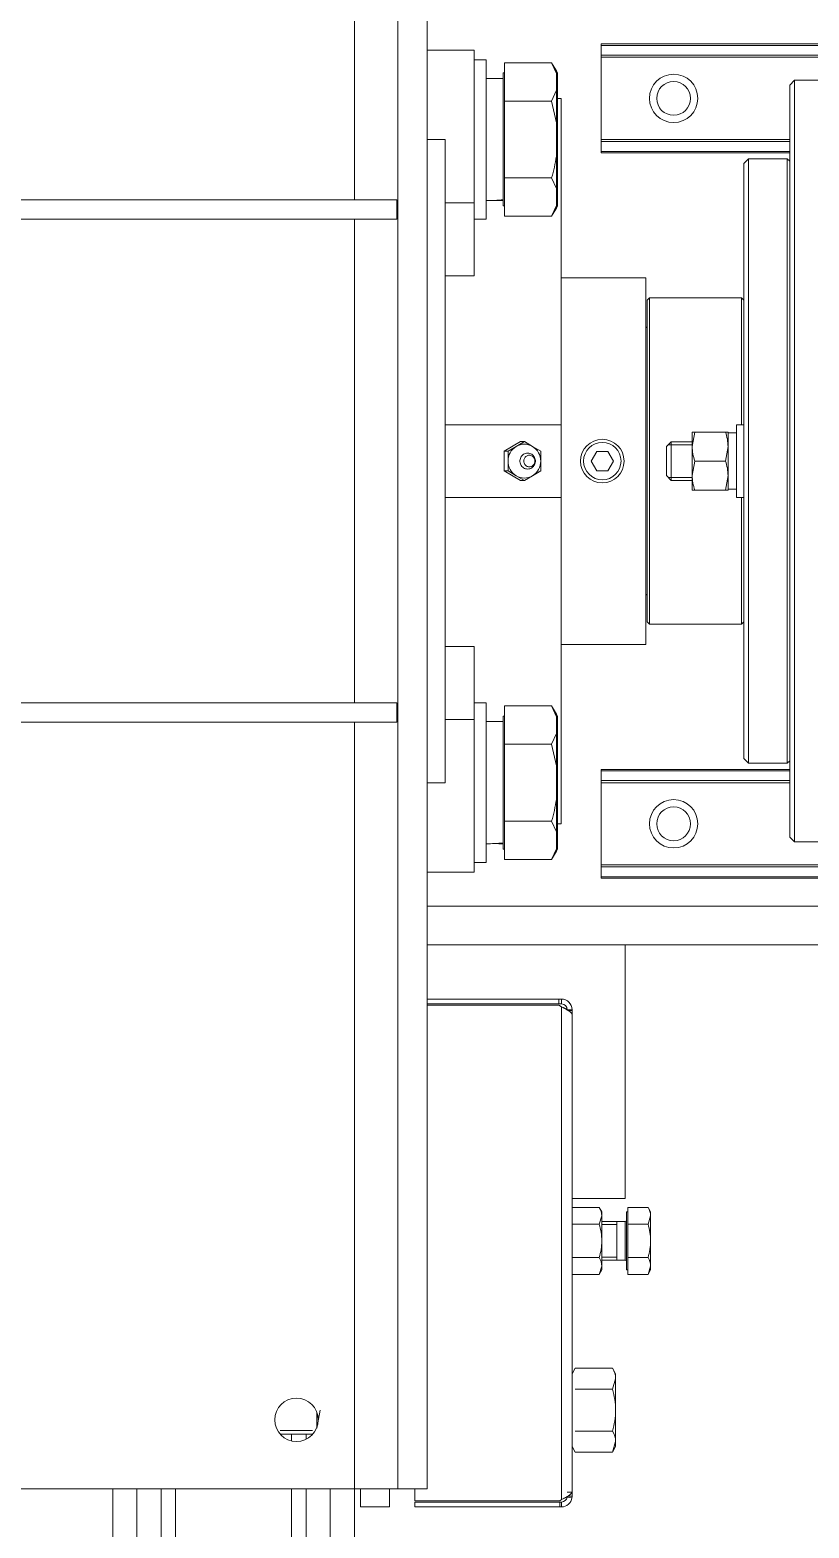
# Model space of a CAD drawing. Header units: millimetres. Extents: x 2179 to 48742, y 3478 to 161002.
# Drawn here: x 22357 to 22679, y 128326 to 128945 of the extents above; entities that cross this region are included whole.
import ezdxf

# ---------------------------------------------------------------- set-up
doc = ezdxf.new("R2010")
doc.units = ezdxf.units.MM
doc.layers.add('0-1', color=7, linetype='Continuous', lineweight=9)
doc.layers.add('2966-1_navrh dispozice stroju-HK_02_dwg-1', color=7, linetype='Continuous', lineweight=9, true_color=0x919191)

# ---------------------------------------------------------------- blocks, each defined once
blk = doc.blocks.new('2966-1_navrh dispozice stroju-HK_02_dwg_SE606-904368-1NP _ stroje')
at = {"layer": '0-1'}
for p, q in [((9504.68, -1489.39), (9504.68, -1487.75)), ((9703.95, -1489.77), (9703.95, -1487.79)), ((9705.94, -1489.77), (9706.23, -1487.79))]:
    blk.add_line(p, q, dxfattribs=at)
at = {"layer": '0-1', "flags": 128}
for points in [[(9502, -1493.16), (9502, -1492.16), (9500, -1492.16), (9500, -1493.16), (9500, -1547.75)], [(9702.5, -1552.75), (9707.5, -1552.75), (9707.5, -1492.86), (9707.01, -1492.16), (9503.2, -1492.16), (9502.5, -1493.16), (9502.5, -1547.75)], [(9504.41, -1489.75), (9504.41, -1487.75), (9504.68, -1487.75), (9506.58, -1487.75), (9703.73, -1487.75), (9705.59, -1487.75), (9705.59, -1489.09)], [(9708, -1492.86), (9708, -1492.16), (9710, -1492.16), (9710, -1492.86), (9710, -1552.75), (9708, -1552.75), (9708, -1492.86), (9710, -1492.86)], [(9502, -1547.75), (9502, -1493.16), (9500, -1493.16)]]:
    blk.add_lwpolyline(points, dxfattribs=at)
at = {"layer": '0-1'}
for centre, radius, start, end in [((9504.41, -1492.16), 4.41, 90, 180), ((9504.41, -1492.16), 2.41, 90, 180), ((9703.65, -1488.62), 0.882, 70.73606, 84.86117), ((9705.59, -1492.18), 4.43, 81.75093, 89.97926), ((9705.59, -1492.16), 2.41, 360, 81.73019), ((9705.59, -1492.16), 4.41, 360, 81.73019)]:
    blk.add_arc(centre, radius, start, end, dxfattribs=at)
for points, knots in [([(9503.2, -1492.16), (9503.29, -1491.97), (9503.42, -1491.7), (9503.6, -1491.34), (9503.74, -1491.07), (9503.88, -1490.8), (9504.01, -1490.53), (9504.16, -1490.26), (9504.3, -1490), (9504.45, -1489.73), (9504.61, -1489.47), (9504.77, -1489.22), (9504.94, -1488.97), (9505.12, -1488.72), (9505.31, -1488.49), (9505.52, -1488.27), (9505.74, -1488.07), (9506.08, -1487.84), (9506.38, -1487.74), (9506.58, -1487.75)], [0, 0, 0, 0, 0.105286, 0.157929, 0.210572, 0.263215, 0.315858, 0.368501, 0.421145, 0.473788, 0.526431, 0.579075, 0.631718, 0.68436, 0.737002, 0.78964, 0.842269, 0.894877, 1, 1, 1, 1]), ([(9703.95, -1487.79), (9704.22, -1487.87), (9704.56, -1488.12), (9704.94, -1488.53), (9705.2, -1488.86), (9705.44, -1489.2), (9705.66, -1489.56), (9705.87, -1489.92), (9706.07, -1490.29), (9706.27, -1490.66), (9706.46, -1491.03), (9706.71, -1491.53), (9706.89, -1491.91), (9707.01, -1492.16)], [0, 0, 0, 0, 0.153664, 0.230583, 0.307518, 0.384458, 0.461401, 0.538343, 0.615286, 0.692229, 0.769172, 0.846115, 1, 1, 1, 1])]:
    blk.add_open_spline(points, degree=3, knots=knots, dxfattribs=at)
blk = doc.blocks.new('2966-1_navrh dispozice stroju-HK_02_dwg_SE600-904374-1NP _ stroje')
at = {"layer": '0-1'}
blk.add_line((9678.66, -1486.41), (9678.66, -1471.09), dxfattribs=at)
at = {"layer": '0-1', "flags": 128}
for points in [[(9655, -1487.75), (9652.68, -1486.41), (9652.68, -1471.09), (9655, -1469.75), (9657.01, -1469.75), (9661.34, -1471.09), (9661.34, -1486.41)], [(9657.01, -1469.75), (9670, -1469.75), (9682.99, -1469.75), (9685, -1469.75), (9687.32, -1471.09)], [(9685, -1487.75), (9687.32, -1486.41), (9687.32, -1471.09), (9682.99, -1469.75)]]:
    blk.add_lwpolyline(points, dxfattribs=at)
at = {"layer": '0-1'}
for centre in [(9657.26, -1478.21), (9683.24, -1478.21)]:
    blk.add_arc(centre, 8.47, 91.66424, 122.72001, dxfattribs=at)
for points, knots in [([(9670, -1469.75), (9668.54, -1469.74), (9665.61, -1470), (9662.75, -1470.68), (9661.34, -1471.09)], [0, 0, 0, 0, 0.500001, 1, 1, 1, 1]), ([(9678.66, -1471.09), (9677.25, -1470.68), (9674.4, -1470), (9671.47, -1469.74), (9670, -1469.75)], [0, 0, 0, 0, 0.5, 1, 1, 1, 1])]:
    blk.add_open_spline(points, degree=3, knots=knots, dxfattribs=at)
blk = doc.blocks.new('2966-1_navrh dispozice stroju-HK_02_dwg_SE574-904393-1NP _ stroje')
at = {"layer": '0-1'}
blk.add_line((9450, -1475.75), (9450, -1385.75), dxfattribs=at)
blk = doc.blocks.new('2966-1_navrh dispozice stroju-HK_02_dwg_SE575-904394-1NP _ stroje')
at = {"layer": '0-1'}
blk.add_line((9405, -1475.75), (9405, -1397.75), dxfattribs=at)
blk = doc.blocks.new('2966-1_navrh dispozice stroju-HK_02_dwg_SE576-904395-1NP _ stroje')
at = {"layer": '0-1'}
blk.add_line((9405.59, -1475.75), (9405.59, -1397.75), dxfattribs=at)
blk = doc.blocks.new('2966-1_navrh dispozice stroju-HK_02_dwg_SE577-904396-1NP _ stroje')
at = {"layer": '0-1'}
blk.add_line((9409.64, -1475.75), (9409.64, -1397.75), dxfattribs=at)
blk = doc.blocks.new('2966-1_navrh dispozice stroju-HK_02_dwg_SE578-904397-1NP _ stroje')
at = {"layer": '0-1'}
blk.add_line((9410.5, -1475.75), (9410.5, -1397.75), dxfattribs=at)
blk = doc.blocks.new('2966-1_navrh dispozice stroju-HK_02_dwg_SE579-904398-1NP _ stroje')
at = {"layer": '0-1'}
blk.add_line((9444.5, -1475.75), (9444.5, -1385.75), dxfattribs=at)
blk = doc.blocks.new('2966-1_navrh dispozice stroju-HK_02_dwg_SE580-904399-1NP _ stroje')
at = {"layer": '0-1'}
blk.add_line((9445.36, -1475.75), (9445.36, -1385.75), dxfattribs=at)
blk = doc.blocks.new('2966-1_navrh dispozice stroju-HK_02_dwg_SE581-904400-1NP _ stroje')
at = {"layer": '0-1'}
blk.add_line((9449.41, -1475.75), (9449.41, -1385.75), dxfattribs=at)
blk = doc.blocks.new('2966-1_navrh dispozice stroju-HK_02_dwg_SE573-904401-1NP _ stroje')
at = {"layer": '0-1', "flags": 128}
blk.add_lwpolyline([(9405, -1475.75), (9405.59, -1475.75), (9409.64, -1475.75), (9410.5, -1475.75), (9444.5, -1475.75), (9445.36, -1475.75), (9449.41, -1475.75), (9450, -1475.75)], dxfattribs=at)
at = {"layer": '0-1'}
for radius in [10, 7]:
    blk.add_circle((9427.5, -1445.75), radius, dxfattribs=at)
for name in ['2966-1_navrh dispozice stroju-HK_02_dwg_SE575-904394-1NP _ stroje', '2966-1_navrh dispozice stroju-HK_02_dwg_SE576-904395-1NP _ stroje', '2966-1_navrh dispozice stroju-HK_02_dwg_SE577-904396-1NP _ stroje', '2966-1_navrh dispozice stroju-HK_02_dwg_SE578-904397-1NP _ stroje', '2966-1_navrh dispozice stroju-HK_02_dwg_SE579-904398-1NP _ stroje', '2966-1_navrh dispozice stroju-HK_02_dwg_SE580-904399-1NP _ stroje', '2966-1_navrh dispozice stroju-HK_02_dwg_SE581-904400-1NP _ stroje', '2966-1_navrh dispozice stroju-HK_02_dwg_SE574-904393-1NP _ stroje']:
    blk.add_blockref(name, (0, 0))
blk = doc.blocks.new('2966-1_navrh dispozice stroju-HK_02_dwg_SE558-904409-1NP _ stroje')
at = {"layer": '0-1'}
blk.add_line((9150, -1475.75), (9150, -1397.75), dxfattribs=at)
blk = doc.blocks.new('2966-1_navrh dispozice stroju-HK_02_dwg_SE559-904410-1NP _ stroje')
at = {"layer": '0-1'}
blk.add_line((9105, -1475.75), (9105, -1385.75), dxfattribs=at)
blk = doc.blocks.new('2966-1_navrh dispozice stroju-HK_02_dwg_SE560-904411-1NP _ stroje')
at = {"layer": '0-1'}
blk.add_line((9105.59, -1475.75), (9105.59, -1385.75), dxfattribs=at)
blk = doc.blocks.new('2966-1_navrh dispozice stroju-HK_02_dwg_SE561-904412-1NP _ stroje')
at = {"layer": '0-1'}
blk.add_line((9109.64, -1475.75), (9109.64, -1385.75), dxfattribs=at)
blk = doc.blocks.new('2966-1_navrh dispozice stroju-HK_02_dwg_SE562-904413-1NP _ stroje')
at = {"layer": '0-1'}
blk.add_line((9110.5, -1475.75), (9110.5, -1385.75), dxfattribs=at)
blk = doc.blocks.new('2966-1_navrh dispozice stroju-HK_02_dwg_SE563-904414-1NP _ stroje')
at = {"layer": '0-1'}
blk.add_line((9144.5, -1475.75), (9144.5, -1397.75), dxfattribs=at)
blk = doc.blocks.new('2966-1_navrh dispozice stroju-HK_02_dwg_SE564-904415-1NP _ stroje')
at = {"layer": '0-1'}
blk.add_line((9145.36, -1475.75), (9145.36, -1397.75), dxfattribs=at)
blk = doc.blocks.new('2966-1_navrh dispozice stroju-HK_02_dwg_SE565-904416-1NP _ stroje')
at = {"layer": '0-1'}
blk.add_line((9149.41, -1475.75), (9149.41, -1397.75), dxfattribs=at)
blk = doc.blocks.new('2966-1_navrh dispozice stroju-HK_02_dwg_SE557-904417-1NP _ stroje')
at = {"layer": '0-1', "flags": 128}
blk.add_lwpolyline([(9105, -1475.75), (9105.59, -1475.75), (9109.64, -1475.75), (9110.5, -1475.75), (9144.5, -1475.75), (9145.36, -1475.75), (9149.41, -1475.75), (9150, -1475.75)], dxfattribs=at)
at = {"layer": '0-1'}
for radius in [10, 7]:
    blk.add_circle((9127.5, -1445.75), radius, dxfattribs=at)
for name in ['2966-1_navrh dispozice stroju-HK_02_dwg_SE559-904410-1NP _ stroje', '2966-1_navrh dispozice stroju-HK_02_dwg_SE560-904411-1NP _ stroje', '2966-1_navrh dispozice stroju-HK_02_dwg_SE561-904412-1NP _ stroje', '2966-1_navrh dispozice stroju-HK_02_dwg_SE562-904413-1NP _ stroje', '2966-1_navrh dispozice stroju-HK_02_dwg_SE563-904414-1NP _ stroje', '2966-1_navrh dispozice stroju-HK_02_dwg_SE564-904415-1NP _ stroje', '2966-1_navrh dispozice stroju-HK_02_dwg_SE565-904416-1NP _ stroje', '2966-1_navrh dispozice stroju-HK_02_dwg_SE558-904409-1NP _ stroje']:
    blk.add_blockref(name, (0, 0))
blk = doc.blocks.new('2966-1_navrh dispozice stroju-HK_02_dwg_SE556-904418-1NP _ stroje')
at = {"layer": '0-1'}
for p, q in [((9077.5, -1465.75), (8972.5, -1465.75)), ((9582.5, -1465.75), (9477.5, -1465.75))]:
    blk.add_line(p, q, dxfattribs=at)
blk = doc.blocks.new('2966-1_navrh dispozice stroju-HK_02_dwg_SE555-904419-1NP _ stroje')
at = {"layer": '0-1'}
for p, q in [((8972.5, -1465.75), (8972.5, -1487.75)), ((9582.5, -1487.75), (9582.5, -1465.75))]:
    blk.add_line(p, q, dxfattribs=at)
blk.add_blockref('2966-1_navrh dispozice stroju-HK_02_dwg_SE556-904418-1NP _ stroje', (0, 0))
blk = doc.blocks.new('2966-1_navrh dispozice stroju-HK_02_dwg_SE551-904420-1NP _ stroje')
at = {"layer": '0-1'}
blk.add_line((9477.5, -1547.75), (9477.5, -1385.75), dxfattribs=at)
blk = doc.blocks.new('2966-1_navrh dispozice stroju-HK_02_dwg_SE552-904421-1NP _ stroje')
at = {"layer": '0-1'}
blk.add_line((9461.58, -1547.75), (9461.58, -1385.75), dxfattribs=at)
blk = doc.blocks.new('2966-1_navrh dispozice stroju-HK_02_dwg_SE550-904424-1NP _ stroje')
for name in ['2966-1_navrh dispozice stroju-HK_02_dwg_SE552-904421-1NP _ stroje', '2966-1_navrh dispozice stroju-HK_02_dwg_SE551-904420-1NP _ stroje']:
    blk.add_blockref(name, (0, 0))
blk = doc.blocks.new('2966-1_navrh dispozice stroju-HK_02_dwg_SE547-904427-1NP _ stroje')
at = {"layer": '0-1', "flags": 128}
for points in [[(9265.5, -1436.97), (9265.5, -1424.32), (9265.5, -1423.25), (9271.5, -1423.25), (9283.5, -1423.25), (9289.5, -1423.25), (9289.5, -1424.32), (9283.5, -1423.25)], [(9271.5, -1423.25), (9277.5, -1424.32), (9277.5, -1436.97), (9283.5, -1438.05), (9289.5, -1438.05), (9289.5, -1436.97), (9289.5, -1424.32)], [(9271.5, -1438.05), (9265.5, -1438.05), (9265.5, -1436.97), (9271.5, -1438.05), (9283.5, -1438.05)]]:
    blk.add_lwpolyline(points, dxfattribs=at)
at = {"layer": '0-1'}
for centre, start, end in [((9271.71, -1441.76), 90.65275, 109.60341), ((9283.71, -1441.76), 90.65275, 109.60341), ((9271.29, -1419.54), 270.65275, 289.60341), ((9283.29, -1419.54), 270.65275, 289.60341)]:
    blk.add_arc(centre, 18.51, start, end, dxfattribs=at)
blk = doc.blocks.new('2966-1_navrh dispozice stroju-HK_02_dwg_SE546-904428-1NP _ stroje')
at = {"layer": '0-1'}
for p, q in [((9265.85, -1419.75), (9265.85, -1423.25)), ((9289.15, -1423.25), (9289.15, -1419.75))]:
    blk.add_line(p, q, dxfattribs=at)
blk = doc.blocks.new('2966-1_navrh dispozice stroju-HK_02_dwg_SE545-904429-1NP _ stroje')
at = {"layer": '0-1', "flags": 128}
blk.add_lwpolyline([(9262.5, -1416.75), (9262.5, -1419.75), (9292.5, -1419.75), (9292.5, -1416.75)], dxfattribs=at)
blk = doc.blocks.new('2966-1_navrh dispozice stroju-HK_02_dwg_SE542-904432-1NP _ stroje')
at = {"layer": '0-1'}
for p, q in [((9270.73, -1447.97), (9270.73, -1438.05)), ((9284.27, -1447.97), (9284.27, -1438.05))]:
    blk.add_line(p, q, dxfattribs=at)
at = {"layer": '0-1', "flags": 128}
for points in [[(9269.5, -1438.05), (9269.5, -1446.75), (9285.5, -1446.75), (9285.5, -1438.05)], [(9269.5, -1446.75), (9271.5, -1448.75), (9283.5, -1448.75), (9285.5, -1446.75)]]:
    blk.add_lwpolyline(points, dxfattribs=at)
blk = doc.blocks.new('2966-1_navrh dispozice stroju-HK_02_dwg_SE538-904436-1NP _ stroje')
at = {"layer": '0-1', "flags": 128}
for points in [[(9120, -1385.75), (9120, -1395.75), (9435, -1395.75), (9435, -1385.75)], [(9435, -1395.75), (9433, -1397.75), (9122, -1397.75), (9120, -1395.75)]]:
    blk.add_lwpolyline(points, dxfattribs=at)
blk = doc.blocks.new('2966-1_navrh dispozice stroju-HK_02_dwg_SE529-904444-1NP _ stroje')
at = {"layer": '0-1'}
for p, q in [((9169.5, -1874.75), (9169.5, -1847.75)), ((9169.5, -2047.75), (9169.5, -1894.75))]:
    blk.add_line(p, q, dxfattribs=at)
blk = doc.blocks.new('2966-1_navrh dispozice stroju-HK_02_dwg_SE528-904445-1NP _ stroje')
at = {"layer": '0-1', "flags": 128}
for points in [[(9177.5, -1835.75), (9177.5, -1560.25), (9169.5, -1560.25), (9169.5, -1847.75), (9177.5, -1847.75)], [(9177.5, -2047.75), (9169.5, -2047.75), (9169.5, -2335.25), (9177.5, -2335.25), (9177.5, -2047.75), (9177.5, -2035.75)]]:
    blk.add_lwpolyline(points, dxfattribs=at)
blk.add_blockref('2966-1_navrh dispozice stroju-HK_02_dwg_SE529-904444-1NP _ stroje', (0, 0))
blk = doc.blocks.new('2966-1_navrh dispozice stroju-HK_02_dwg_SE523-904450-1NP _ stroje')
at = {"layer": '0-1'}
blk.add_line((9385.5, -2047.75), (9377.5, -2047.75), dxfattribs=at)
at = {"layer": '0-1', "flags": 128}
for points in [[(9385.5, -1839.78), (9385.5, -1560.25), (9377.5, -1560.25), (9377.5, -1835.75)], [(9377.5, -2035.75), (9377.5, -2047.75), (9377.5, -2335.25), (9385.5, -2335.25), (9385.5, -2047.75), (9385.5, -1929.71)]]:
    blk.add_lwpolyline(points, dxfattribs=at)
blk = doc.blocks.new('2966-1_navrh dispozice stroju-HK_02_dwg_SE521-904452-1NP _ stroje')
at = {"layer": '0-1'}
for p, q in [((9702.5, -1787), (9702.5, -1577.67)), ((9702.5, -2317.83), (9702.5, -1986.25))]:
    blk.add_line(p, q, dxfattribs=at)
blk = doc.blocks.new('2966-1_navrh dispozice stroju-HK_02_dwg_SE522-904453-1NP _ stroje')
at = {"layer": '0-1'}
for p, q in [((8852.5, -1577.67), (9169.5, -1577.67)), ((9177.5, -1577.67), (9377.5, -1577.67)), ((9385.5, -1577.67), (9702.5, -1577.67))]:
    blk.add_line(p, q, dxfattribs=at)
blk = doc.blocks.new('2966-1_navrh dispozice stroju-HK_02_dwg_SE519-904454-1NP _ stroje')
at = {"layer": '0-1', "flags": 128}
for points in [[(9702.5, -1577.67), (9702.5, -1559.75), (9702.5, -1547.75), (8852.5, -1547.75), (8852.5, -1559.75)], [(9702.5, -1559.75), (8852.5, -1559.75), (8852.5, -1577.67), (8852.5, -2317.83), (8852.5, -2335.75), (9702.5, -2335.75), (9702.5, -2317.83)]]:
    blk.add_lwpolyline(points, dxfattribs=at)
at = {"layer": '0-1'}
blk.add_circle((9674, -1601.75), 9, dxfattribs=at)
for name in ['2966-1_navrh dispozice stroju-HK_02_dwg_SE522-904453-1NP _ stroje', '2966-1_navrh dispozice stroju-HK_02_dwg_SE521-904452-1NP _ stroje']:
    blk.add_blockref(name, (0, 0))
blk = doc.blocks.new('2966-1_navrh dispozice stroju-HK_02_dwg_SE511-904461-1NP _ stroje')
at = {"layer": '0-1'}
for p, q in [((9680, -1608.45), (9680, -1595.04)), ((9680, -1733.45), (9680, -1720.04)), ((9680, -2300.45), (9680, -2287.04))]:
    blk.add_line(p, q, dxfattribs=at)
blk = doc.blocks.new('2966-1_navrh dispozice stroju-HK_02_dwg_SE512-904462-1NP _ stroje')
at = {"layer": '0-1'}
for p, q in [((9678.47, -1595.04), (9678.47, -1608.45)), ((9678.47, -1720.04), (9678.47, -1733.45)), ((9678.47, -2287.04), (9678.47, -2300.45))]:
    blk.add_line(p, q, dxfattribs=at)
blk = doc.blocks.new('2966-1_navrh dispozice stroju-HK_02_dwg_SE510-904463-1NP _ stroje')
for name in ['2966-1_navrh dispozice stroju-HK_02_dwg_SE512-904462-1NP _ stroje', '2966-1_navrh dispozice stroju-HK_02_dwg_SE511-904461-1NP _ stroje']:
    blk.add_blockref(name, (0, 0))
blk = doc.blocks.new('2966-1_navrh dispozice stroju-HK_02_dwg_SE506-904467-1NP _ stroje')
at = {"layer": '0-1'}
for p, q in [((9670, -1591.91), (9677.5, -1593.25)), ((9676.96, -1593.25), (9671.04, -1593.25))]:
    blk.add_line(p, q, dxfattribs=at)
blk = doc.blocks.new('2966-1_navrh dispozice stroju-HK_02_dwg_SE504-904469-1NP _ stroje')
at = {"layer": '0-1'}
blk.add_line((9403.55, -1494.25), (9394.62, -1496.2), dxfattribs=at)
at = {"layer": '0-1', "flags": 128}
for points in [[(9390.16, -1494.25), (9403.55, -1494.25), (9417.45, -1494.25), (9410.5, -1493.75), (9386.69, -1493.75), (9383, -1493.75), (9382.14, -1494.24), (9378.75, -1496.2)], [(9434.32, -1493.75), (9437.8, -1494.25), (9442.26, -1496.2), (9442.26, -1515.75), (9434.32, -1515.75), (9426.38, -1515.75), (9410.5, -1515.75), (9394.62, -1515.75), (9386.69, -1515.75), (9378.75, -1515.75), (9378.75, -1496.2), (9383.21, -1494.25), (9382.14, -1494.25), (9383.21, -1494.25), (9390.16, -1494.25), (9403.55, -1494.25), (9417.46, -1494.25), (9430.84, -1494.25), (9426.38, -1496.2), (9426.38, -1515.75)], [(9386.69, -1493.75), (9390.16, -1494.25), (9394.62, -1496.2), (9394.62, -1515.75)], [(9410.5, -1493.75), (9434.32, -1493.75), (9438, -1493.75), (9438.87, -1494.24), (9437.8, -1494.24), (9438.87, -1494.24), (9442.26, -1496.2)], [(9437.79, -1494.24), (9430.84, -1494.24), (9417.45, -1494.24)], [(9383, -1515.75), (9383, -1516.25), (9438, -1516.25), (9438, -1515.75)]]:
    blk.add_lwpolyline(points, dxfattribs=at)
at = {"layer": '0-1'}
for centre in [(9386.73, -1506.37), (9434.36, -1506.37)]:
    blk.add_arc(centre, 12.62, 90.18066, 106.16587, dxfattribs=at)
for points in [[(9410.5, -1493.75), (9409.34, -1493.75), (9407.02, -1493.83), (9404.7, -1494.08), (9403.55, -1494.24)], [(9426.38, -1496.2), (9424.92, -1495.78), (9421.96, -1495.01), (9418.97, -1494.46), (9417.46, -1494.25)]]:
    blk.add_open_spline(points, degree=3, knots=[0, 0, 0, 0, 0.5, 1, 1, 1, 1], dxfattribs=at)
blk = doc.blocks.new('2966-1_navrh dispozice stroju-HK_02_dwg_SE503-904470-1NP _ stroje')
at = {"layer": '0-1'}
blk.add_line((9137.55, -1494.25), (9128.62, -1496.2), dxfattribs=at)
at = {"layer": '0-1', "flags": 128}
for points in [[(9124.16, -1494.25), (9137.55, -1494.25), (9151.45, -1494.25), (9144.5, -1493.75), (9120.69, -1493.75), (9117, -1493.75), (9116.14, -1494.24), (9112.75, -1496.2)], [(9168.32, -1493.75), (9171.8, -1494.25), (9176.26, -1496.2), (9176.26, -1515.75), (9168.32, -1515.75), (9160.38, -1515.75), (9144.5, -1515.75), (9128.62, -1515.75), (9120.69, -1515.75), (9112.75, -1515.75), (9112.75, -1496.2), (9117.21, -1494.25), (9116.14, -1494.25), (9117.21, -1494.25), (9124.16, -1494.25), (9137.55, -1494.25), (9151.46, -1494.25), (9164.84, -1494.25), (9160.38, -1496.2), (9160.38, -1515.75)], [(9120.69, -1493.75), (9124.16, -1494.25), (9128.62, -1496.2), (9128.62, -1515.75)], [(9144.5, -1493.75), (9168.32, -1493.75), (9172, -1493.75), (9172.87, -1494.24), (9171.8, -1494.24), (9172.87, -1494.24), (9176.26, -1496.2)], [(9171.79, -1494.24), (9164.84, -1494.24), (9151.45, -1494.24)], [(9117, -1515.75), (9117, -1516.25), (9172, -1516.25), (9172, -1515.75)]]:
    blk.add_lwpolyline(points, dxfattribs=at)
at = {"layer": '0-1'}
for centre in [(9120.73, -1506.37), (9168.36, -1506.37)]:
    blk.add_arc(centre, 12.62, 90.18066, 106.16587, dxfattribs=at)
for points in [[(9144.5, -1493.75), (9143.34, -1493.75), (9141.02, -1493.83), (9138.7, -1494.08), (9137.55, -1494.24)], [(9160.38, -1496.2), (9158.92, -1495.78), (9155.96, -1495.01), (9152.97, -1494.46), (9151.46, -1494.25)]]:
    blk.add_open_spline(points, degree=3, knots=[0, 0, 0, 0, 0.5, 1, 1, 1, 1], dxfattribs=at)
blk = doc.blocks.new('2966-1_navrh dispozice stroju-HK_02_dwg_SE502-904471-1NP _ stroje')
at = {"layer": '0-1'}
blk.add_line((9385.25, -1516.25), (9385.25, -1523.25), dxfattribs=at)
for points, knots in [([(9435.75, -1523.25), (9435.75, -1522.08), (9435.7, -1519.74), (9435.54, -1517.41), (9435.43, -1516.25)], [0, 0, 0, 0, 0.500004, 1, 1, 1, 1]), ([(9435.67, -1519.75), (9435.7, -1519.16), (9435.74, -1518), (9435.75, -1516.83), (9435.75, -1516.25)], [0, 0, 0, 0, 0.5, 1, 1, 1, 1])]:
    blk.add_open_spline(points, degree=3, knots=knots, dxfattribs=at)
blk = doc.blocks.new('2966-1_navrh dispozice stroju-HK_02_dwg_SE501-904472-1NP _ stroje')
at = {"layer": '0-1'}
blk.add_line((9119.25, -1516.25), (9119.25, -1523.25), dxfattribs=at)
for points, knots in [([(9169.75, -1523.25), (9169.75, -1522.08), (9169.7, -1519.74), (9169.54, -1517.41), (9169.43, -1516.25)], [0, 0, 0, 0, 0.500004, 1, 1, 1, 1]), ([(9169.67, -1519.75), (9169.7, -1519.16), (9169.74, -1518), (9169.75, -1516.83), (9169.75, -1516.25)], [0, 0, 0, 0, 0.5, 1, 1, 1, 1])]:
    blk.add_open_spline(points, degree=3, knots=knots, dxfattribs=at)
blk = doc.blocks.new('2966-1_navrh dispozice stroju-HK_02_dwg_SE500-904473-1NP _ stroje')
at = {"layer": '0-1', "flags": 128}
blk.add_lwpolyline([(9377.5, -1528.25), (9377.5, -1523.25), (9443.5, -1523.25), (9443.5, -1528.25)], dxfattribs=at)
blk = doc.blocks.new('2966-1_navrh dispozice stroju-HK_02_dwg_SE499-904474-1NP _ stroje')
at = {"layer": '0-1', "flags": 128}
blk.add_lwpolyline([(9111.5, -1528.25), (9111.5, -1523.25), (9177.5, -1523.25), (9177.5, -1528.25)], dxfattribs=at)
blk = doc.blocks.new('2966-1_navrh dispozice stroju-HK_02_dwg_SE496-904477-1NP _ stroje')
at = {"layer": '0-1'}
for p, q in [((9606.93, -1456.32), (9606.93, -1464.75)), ((9593.23, -1475.45), (9593.23, -1469.25)), ((9606.77, -1475.45), (9606.77, -1469.25))]:
    blk.add_line(p, q, dxfattribs=at)
at = {"layer": '0-1', "flags": 128}
blk.add_lwpolyline([(9610.39, -1455.25), (9600, -1455.25), (9589.61, -1455.25), (9588, -1455.25), (9586.15, -1456.32), (9586.15, -1464.75), (9589.61, -1464.75), (9593.07, -1464.75), (9600, -1464.75), (9606.93, -1464.75), (9610.39, -1464.75), (9613.86, -1464.75), (9613.86, -1456.32)], close=True, dxfattribs=at)
for points in [[(9589.61, -1455.25), (9593.07, -1456.32), (9593.07, -1464.75)], [(9610.39, -1455.25), (9612, -1455.25), (9613.86, -1456.32)], [(9588, -1464.75), (9588, -1465.25), (9612, -1465.25), (9612, -1464.75)], [(9592, -1475.45), (9592, -1469.25), (9608, -1469.25), (9592, -1469.25), (9592, -1465.85), (9608, -1465.85)], [(9608, -1475.45), (9608, -1469.25), (9608, -1465.85)]]:
    blk.add_lwpolyline(points, dxfattribs=at)
at = {"layer": '0-1'}
for centre, radius, start, end in [((9589.81, -1462.02), 6.77, 91.66424, 122.72001), ((9610.59, -1462.02), 6.77, 91.66424, 122.72001), ((9591.4, -1465.85), 0.6, 360, 90), ((9608.6, -1465.85), 0.6, 90, 180)]:
    blk.add_arc(centre, radius, start, end, dxfattribs=at)
for points, knots in [([(9600, -1455.25), (9598.83, -1455.25), (9596.49, -1455.45), (9594.2, -1455.99), (9593.07, -1456.32)], [0, 0, 0, 0, 0.5, 1, 1, 1, 1]), ([(9606.93, -1456.32), (9605.8, -1455.99), (9603.52, -1455.45), (9601.17, -1455.24), (9600, -1455.25)], [0, 0, 0, 0, 0.499999, 1, 1, 1, 1])]:
    blk.add_open_spline(points, degree=3, knots=knots, dxfattribs=at)
blk = doc.blocks.new('2966-1_navrh dispozice stroju-HK_02_dwg_SE495-904478-1NP _ stroje')
at = {"layer": '0-1'}
blk.add_line((9606.93, -1487.75), (9606.93, -1476.52), dxfattribs=at)
at = {"layer": '0-1', "flags": 128}
for points in [[(9586.15, -1487.75), (9586.15, -1476.52), (9588, -1475.45), (9589.61, -1475.45), (9600, -1475.45), (9610.39, -1475.45), (9612, -1475.45), (9613.86, -1476.52)], [(9593.07, -1487.75), (9593.07, -1476.52), (9589.61, -1475.45)], [(9613.86, -1487.75), (9613.86, -1476.52), (9610.39, -1475.45)]]:
    blk.add_lwpolyline(points, dxfattribs=at)
at = {"layer": '0-1'}
for centre in [(9589.81, -1482.22), (9610.59, -1482.22)]:
    blk.add_arc(centre, 6.77, 91.66424, 122.72001, dxfattribs=at)
for points, knots in [([(9600, -1475.45), (9598.83, -1475.45), (9596.49, -1475.65), (9594.2, -1476.19), (9593.07, -1476.52)], [0, 0, 0, 0, 0.5, 1, 1, 1, 1]), ([(9606.93, -1476.52), (9605.8, -1476.19), (9603.52, -1475.65), (9601.17, -1475.44), (9600, -1475.45)], [0, 0, 0, 0, 0.499999, 1, 1, 1, 1])]:
    blk.add_open_spline(points, degree=3, knots=knots, dxfattribs=at)
blk = doc.blocks.new('2966-1_navrh dispozice stroju-HK_02_dwg_SE490-904483-1NP _ stroje')
at = {"layer": '0-1'}
blk.add_line((9153.5, -1397.75), (9152.5, -1398.75), dxfattribs=at)
at = {"layer": '0-1', "flags": 128}
for points in [[(9401.5, -1397.75), (9402.5, -1398.75), (9152.5, -1398.75), (9152.5, -1414.75), (9154.5, -1416.75), (9400.5, -1416.75), (9402.5, -1414.75)], [(9152.5, -1414.75), (9402.5, -1414.75), (9402.5, -1398.75)]]:
    blk.add_lwpolyline(points, dxfattribs=at)
blk = doc.blocks.new('2966-1_navrh dispozice stroju-HK_02_dwg_SE489-904484-1NP _ stroje')
at = {"layer": '0-1'}
for p, q in [((9210, -1417.75), (9262.5, -1417.75)), ((9292.5, -1417.75), (9345, -1417.75))]:
    blk.add_line(p, q, dxfattribs=at)
blk = doc.blocks.new('2966-1_navrh dispozice stroju-HK_02_dwg_SE488-904485-1NP _ stroje')
at = {"layer": '0-1', "flags": 128}
for points in [[(9211, -1416.75), (9210, -1417.75), (9210, -1455.75), (9345, -1455.75), (9345, -1417.75), (9344, -1416.75)], [(9210, -1455.75), (9211, -1456.75), (9344, -1456.75), (9345, -1455.75)]]:
    blk.add_lwpolyline(points, dxfattribs=at)
at = {"layer": '0-1'}
for centre, start, end in [((9221.75, -1457.5), 19.47122, 90), ((9333.25, -1457.5), 90, 160.52878)]:
    blk.add_arc(centre, 0.75, start, end, dxfattribs=at)
blk.add_blockref('2966-1_navrh dispozice stroju-HK_02_dwg_SE489-904484-1NP _ stroje', (0, 0))
blk = doc.blocks.new('2966-1_navrh dispozice stroju-HK_02_dwg_SE471-904495-1NP _ stroje')
at = {"layer": '0-1'}
for p, q in [((9262.5, -1492.25), (9127.5, -1492.25)), ((9427.5, -1492.25), (9292.5, -1492.25))]:
    blk.add_line(p, q, dxfattribs=at)
blk = doc.blocks.new('2966-1_navrh dispozice stroju-HK_02_dwg_SE470-904496-1NP _ stroje')
at = {"layer": '0-1'}
for p, q in [((9127.5, -1492.25), (9127.5, -1493.75)), ((9427.5, -1493.75), (9427.5, -1492.25)), ((9273.46, -1515.81), (9281.54, -1515.81))]:
    blk.add_line(p, q, dxfattribs=at)
at = {"layer": '0-1', "flags": 128}
for points in [[(9201.65, -1492.25), (9201.65, -1457.25), (9353.35, -1457.25), (9353.35, -1492.25)], [(9292.5, -1540.25), (9292.5, -1492.25), (9262.5, -1492.25), (9262.5, -1540.25)], [(9281.54, -1514.25), (9277.5, -1514.25), (9273.46, -1514.25), (9271.44, -1510.87), (9269.42, -1507.49), (9271.44, -1504.11), (9273.46, -1500.73), (9277.5, -1500.73), (9281.54, -1500.73), (9283.56, -1504.11), (9285.58, -1507.49), (9283.56, -1510.87), (9281.54, -1514.25), (9281.54, -1515.81), (9285.58, -1509.05), (9285.58, -1507.49)], [(9273.46, -1514.25), (9273.46, -1515.81), (9269.42, -1509.05), (9269.42, -1507.49)], [(9170.66, -1540.25), (9170.66, -1528.25), (9107.5, -1528.25), (9107.5, -1540.25), (9107.5, -1547.75)], [(9200.88, -1540.25), (9200.88, -1528.25), (9170.66, -1528.25)], [(9384.34, -1528.25), (9354.13, -1528.25), (9354.13, -1540.25)], [(9447.5, -1547.75), (9447.5, -1540.25), (9447.5, -1528.25), (9384.34, -1528.25), (9384.34, -1540.25)], [(9144.5, -1547.75), (9144.5, -1540.25), (9410.5, -1540.25), (9410.5, -1547.75)]]:
    blk.add_lwpolyline(points, dxfattribs=at)
blk.add_lwpolyline([(9281.5, -1472.94), (9281.5, -1477.56), (9277.5, -1479.86), (9273.5, -1477.56), (9273.5, -1472.94), (9277.5, -1470.63)], close=True, dxfattribs=at)
at = {"layer": '0-1'}
for radius in [9, 7.75]:
    blk.add_circle((9277.5, -1475.25), radius, dxfattribs=at)
for points in [[(9271.44, -1504.11), (9270.83, -1505.13), (9270.18, -1507.49), (9270.83, -1509.86), (9271.44, -1510.87)], [(9283.56, -1510.87), (9284.18, -1509.86), (9284.83, -1507.49), (9284.18, -1505.13), (9283.56, -1504.11)]]:
    blk.add_open_spline(points, degree=3, dxfattribs=at)
for points, knots in [([(9277.5, -1500.73), (9276.29, -1500.73), (9273.87, -1501.35), (9272.06, -1503.07), (9271.44, -1504.11)], [0, 0, 0, 0, 0.500058, 1, 1, 1, 1]), ([(9280.8, -1506.12), (9280.8, -1505.83), (9280.72, -1505.23), (9280.34, -1504.42), (9279.76, -1503.74), (9279.02, -1503.25), (9278.17, -1502.96), (9277.28, -1502.9), (9276.4, -1503.08), (9275.6, -1503.47), (9274.93, -1504.06), (9274.45, -1504.81), (9274.23, -1505.53), (9274.2, -1505.97), (9274.2, -1506.12)], [0, 0, 0, 0, 0.0434669, 0.0869373, 0.1304135, 0.1738959, 0.217383, 0.2608724, 0.304361, 0.347846, 0.3913254, 0.4347986, 0.4782668, 0.5, 0.5, 0.5, 0.5]), ([(9279.9, -1505.42), (9279.9, -1505.21), (9279.84, -1504.78), (9279.57, -1504.19), (9279.14, -1503.69), (9278.6, -1503.33), (9277.99, -1503.12), (9277.34, -1503.08), (9276.7, -1503.21), (9276.12, -1503.49), (9275.63, -1503.92), (9275.28, -1504.47), (9275.12, -1504.99), (9275.1, -1505.31), (9275.1, -1505.42)], [0, 0, 0, 0, 0.0434669, 0.0869373, 0.1304135, 0.1738959, 0.217383, 0.2608724, 0.304361, 0.347846, 0.3913254, 0.4347986, 0.4782668, 0.5, 0.5, 0.5, 0.5]), ([(9275.1, -1505.42), (9275.1, -1505.53), (9275.12, -1505.85), (9275.28, -1506.37), (9275.63, -1506.92), (9276.12, -1507.35), (9276.7, -1507.64), (9277.34, -1507.76), (9277.99, -1507.72), (9278.6, -1507.51), (9279.14, -1507.15), (9279.57, -1506.66), (9279.84, -1506.07), (9279.9, -1505.64), (9279.9, -1505.42)], [0.5, 0.5, 0.5, 0.5, 0.5217332, 0.5652014, 0.6086746, 0.652154, 0.695639, 0.7391276, 0.782617, 0.8261041, 0.8695865, 0.9130627, 0.9565331, 1, 1, 1, 1]), ([(9283.56, -1504.11), (9282.94, -1503.07), (9281.13, -1501.35), (9278.71, -1500.73), (9277.5, -1500.73)], [0, 0, 0, 0, 0.499942, 1, 1, 1, 1]), ([(9271.44, -1510.87), (9272.06, -1511.92), (9273.87, -1513.64), (9276.29, -1514.26), (9277.5, -1514.25)], [0, 0, 0, 0, 0.499942, 1, 1, 1, 1]), ([(9274.2, -1506.12), (9274.2, -1506.27), (9274.23, -1506.71), (9274.45, -1507.43), (9274.93, -1508.18), (9275.6, -1508.77), (9276.4, -1509.17), (9277.28, -1509.34), (9278.17, -1509.28), (9279.02, -1509), (9279.76, -1508.5), (9280.34, -1507.82), (9280.72, -1507.01), (9280.8, -1506.42), (9280.8, -1506.12)], [0.5, 0.5, 0.5, 0.5, 0.5217332, 0.5652014, 0.6086746, 0.652154, 0.695639, 0.7391276, 0.782617, 0.8261041, 0.8695865, 0.9130627, 0.9565331, 1, 1, 1, 1]), ([(9277.5, -1514.25), (9278.71, -1514.26), (9281.13, -1513.64), (9282.94, -1511.92), (9283.56, -1510.87)], [0, 0, 0, 0, 0.500045, 1, 1, 1, 1])]:
    blk.add_open_spline(points, degree=3, knots=knots, dxfattribs=at)
blk.add_blockref('2966-1_navrh dispozice stroju-HK_02_dwg_SE471-904495-1NP _ stroje', (0, 0))
blk = doc.blocks.new('2966-1_navrh dispozice stroju-HK_02_dwg_SE468-904498-1NP _ stroje')
at = {"layer": '0-1', "flags": 128}
blk.add_lwpolyline([(9702.5, -1563.25), (9710, -1563.25), (9710, -1575.25), (9702.5, -1575.25)], dxfattribs=at)
blk = doc.blocks.new('2966-1_navrh dispozice stroju-HK_02_dwg_SE453-904512-1NP _ stroje')
at = {"layer": '0-1'}
blk.add_line((9702.5, -1667.75), (10027.5, -1667.75), dxfattribs=at)
blk = doc.blocks.new('2966-1_navrh dispozice stroju-HK_02_dwg_SE454-904513-1NP _ stroje')
at = {"layer": '0-1'}
blk.add_line((10027.5, -1677.75), (9702.5, -1677.75), dxfattribs=at)
blk = doc.blocks.new('2966-1_navrh dispozice stroju-HK_02_dwg_SE455-904514-1NP _ stroje')
at = {"layer": '0-1'}
blk.add_line((9702.5, -1577.75), (10027.5, -1577.75), dxfattribs=at)
blk = doc.blocks.new('2966-1_navrh dispozice stroju-HK_02_dwg_SE456-904515-1NP _ stroje')
at = {"layer": '0-1'}
blk.add_line((10027.5, -1587.75), (9702.5, -1587.75), dxfattribs=at)
blk = doc.blocks.new('2966-1_navrh dispozice stroju-HK_02_dwg_SE450-904516-1NP _ stroje')
for name in ['2966-1_navrh dispozice stroju-HK_02_dwg_SE455-904514-1NP _ stroje', '2966-1_navrh dispozice stroju-HK_02_dwg_SE456-904515-1NP _ stroje', '2966-1_navrh dispozice stroju-HK_02_dwg_SE453-904512-1NP _ stroje', '2966-1_navrh dispozice stroju-HK_02_dwg_SE454-904513-1NP _ stroje']:
    blk.add_blockref(name, (0, 0))
blk = doc.blocks.new('2966-1_navrh dispozice stroju-HK_02_dwg_SE443-904522-1NP _ stroje')
at = {"layer": '0-1'}
for p, q in [((9680, -1597.75), (9682.06, -1597.75)), ((9702.5, -1597.75), (10107.85, -1597.75))]:
    blk.add_line(p, q, dxfattribs=at)
blk = doc.blocks.new('2966-1_navrh dispozice stroju-HK_02_dwg_SE444-904523-1NP _ stroje')
at = {"layer": '0-1'}
for p, q in [((9682.78, -1603.75), (9680, -1603.75)), ((10117.05, -1603.75), (9702.5, -1603.75))]:
    blk.add_line(p, q, dxfattribs=at)
blk = doc.blocks.new('2966-1_navrh dispozice stroju-HK_02_dwg_SE442-904524-1NP _ stroje')
at = {"layer": '0-1'}
blk.add_line((10107.85, -1657.75), (9702.5, -1657.75), dxfattribs=at)
at = {"layer": '0-1', "flags": 128}
blk.add_lwpolyline([(9702.5, -1651.75), (10117.05, -1651.75), (10117.05, -1603.75)], dxfattribs=at)
at = {"layer": '0-1'}
for points, knots in [([(10117.05, -1603.75), (10117.06, -1603.01), (10116.73, -1601.93), (10115.86, -1600.74), (10115.06, -1599.98), (10114.16, -1599.35), (10113.19, -1598.84), (10112.17, -1598.43), (10111.11, -1598.12), (10109.68, -1597.83), (10108.58, -1597.75), (10107.85, -1597.75)], [0, 0, 0, 0, 0.181624, 0.272491, 0.363392, 0.454314, 0.545249, 0.636192, 0.72714, 0.818091, 1, 1, 1, 1]), ([(10107.85, -1657.75), (10108.58, -1657.75), (10109.68, -1657.66), (10111.11, -1657.37), (10112.17, -1657.06), (10113.19, -1656.65), (10114.16, -1656.14), (10115.06, -1655.51), (10115.86, -1654.75), (10116.73, -1653.56), (10117.06, -1652.48), (10117.05, -1651.75)], [0, 0, 0, 0, 0.181907, 0.272858, 0.363806, 0.45475, 0.545685, 0.636607, 0.727508, 0.818376, 1, 1, 1, 1])]:
    blk.add_open_spline(points, degree=3, knots=knots, dxfattribs=at)
for name in ['2966-1_navrh dispozice stroju-HK_02_dwg_SE443-904522-1NP _ stroje', '2966-1_navrh dispozice stroju-HK_02_dwg_SE444-904523-1NP _ stroje']:
    blk.add_blockref(name, (0, 0))
blk = doc.blocks.new('2966-1_navrh dispozice stroju-HK_02_dwg-876232-1NP _ stroje')
at = {"rotation": 328.989640494807}
for name in ['2966-1_navrh dispozice stroju-HK_02_dwg_SE550-904424-1NP _ stroje', '2966-1_navrh dispozice stroju-HK_02_dwg_SE557-904417-1NP _ stroje', '2966-1_navrh dispozice stroju-HK_02_dwg_SE573-904401-1NP _ stroje', '2966-1_navrh dispozice stroju-HK_02_dwg_SE450-904516-1NP _ stroje', '2966-1_navrh dispozice stroju-HK_02_dwg_SE555-904419-1NP _ stroje', '2966-1_navrh dispozice stroju-HK_02_dwg_SE519-904454-1NP _ stroje', '2966-1_navrh dispozice stroju-HK_02_dwg_SE538-904436-1NP _ stroje', '2966-1_navrh dispozice stroju-HK_02_dwg_SE468-904498-1NP _ stroje', '2966-1_navrh dispozice stroju-HK_02_dwg_SE490-904483-1NP _ stroje', '2966-1_navrh dispozice stroju-HK_02_dwg_SE470-904496-1NP _ stroje', '2966-1_navrh dispozice stroju-HK_02_dwg_SE488-904485-1NP _ stroje', '2966-1_navrh dispozice stroju-HK_02_dwg_SE503-904470-1NP _ stroje', '2966-1_navrh dispozice stroju-HK_02_dwg_SE545-904429-1NP _ stroje', '2966-1_navrh dispozice stroju-HK_02_dwg_SE547-904427-1NP _ stroje', '2966-1_navrh dispozice stroju-HK_02_dwg_SE546-904428-1NP _ stroje', '2966-1_navrh dispozice stroju-HK_02_dwg_SE499-904474-1NP _ stroje', '2966-1_navrh dispozice stroju-HK_02_dwg_SE501-904472-1NP _ stroje', '2966-1_navrh dispozice stroju-HK_02_dwg_SE542-904432-1NP _ stroje', '2966-1_navrh dispozice stroju-HK_02_dwg_SE528-904445-1NP _ stroje', '2966-1_navrh dispozice stroju-HK_02_dwg_SE504-904469-1NP _ stroje', '2966-1_navrh dispozice stroju-HK_02_dwg_SE502-904471-1NP _ stroje', '2966-1_navrh dispozice stroju-HK_02_dwg_SE500-904473-1NP _ stroje', '2966-1_navrh dispozice stroju-HK_02_dwg_SE523-904450-1NP _ stroje', '2966-1_navrh dispozice stroju-HK_02_dwg_SE606-904368-1NP _ stroje', '2966-1_navrh dispozice stroju-HK_02_dwg_SE496-904477-1NP _ stroje', '2966-1_navrh dispozice stroju-HK_02_dwg_SE495-904478-1NP _ stroje', '2966-1_navrh dispozice stroju-HK_02_dwg_SE600-904374-1NP _ stroje', '2966-1_navrh dispozice stroju-HK_02_dwg_SE506-904467-1NP _ stroje', '2966-1_navrh dispozice stroju-HK_02_dwg_SE510-904463-1NP _ stroje', '2966-1_navrh dispozice stroju-HK_02_dwg_SE442-904524-1NP _ stroje']:
    blk.add_blockref(name, (-62300.54, 46431.8), dxfattribs=at)

msp = doc.modelspace()

# ---------------------------------------------------------------- block references
at = {"layer": '2966-1_navrh dispozice stroju-HK_02_dwg-1', "rotation": 301.0103595051887}
msp.add_blockref('2966-1_navrh dispozice stroju-HK_02_dwg-876232-1NP _ stroje', (16370.46, 60726.75), dxfattribs=at)

doc.saveas('drawing.dxf')
